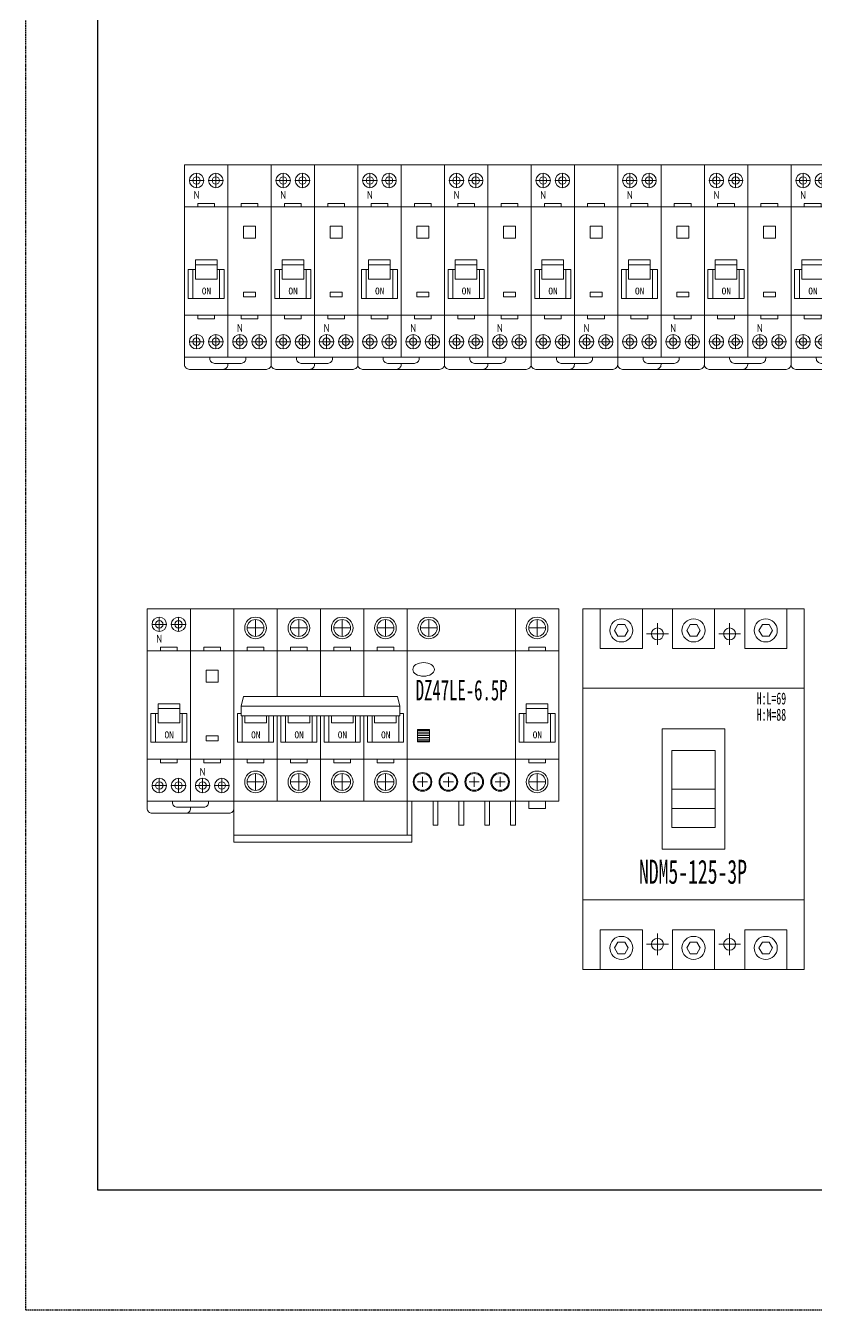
# Model space of a CAD drawing. Extents: x 259262 to 259862, y 364758 to 365858.
# Drawn here: x 259262 to 259590, y 364758 to 365292 of the extents above; entities that cross this region are included whole.
import ezdxf

# ---------------------------------------------------------------- set-up
doc = ezdxf.new("R2010")
doc.units = 0
doc.header["$MEASUREMENT"] = 0
doc.linetypes.add('DASH', pattern=[0.35, 0.25, -0.1])
doc.linetypes.add('DASHED', pattern=[0.75, 0.5, -0.25])
doc.layers.add('布置图', color=30, linetype='Continuous')
doc.layers.add('细线', color=7, linetype='Continuous', lineweight=0)
doc.styles.add('-仿宋_GB2312', font='gbenor.shx', dxfattribs={"bigfont": 'gbcbig.shx'})
doc.styles.add('宋', font='', dxfattribs={"width": 0.7})
doc.styles.add('正常', font='')
doc.styles.get('宋').set_extended_font_data('SimSun')
doc.styles.get('正常').set_extended_font_data('FangSong_GB2312')

# ---------------------------------------------------------------- blocks, each defined once
blk = doc.blocks.new('Manufacturer光辉PartName剩余电流动作微型断路器Series1PNShellFrameLimitingCurrentRemarkPartTypeMinCurrent1MaxCurrent32Poles1P+NMinPower0MaxPower0LibType2DelFlgfalseUpdateDate')
at = {"layer": '细线'}
for p, q in [((-13, 39), (-13, 33)), ((-5, 39), (-5, 33)), ((-16, 36), (-10, 36)), ((-8, 36), (-2, 36)), ((-16, -31), (-10, -31)), ((-13, -34), (-13, -28)), ((-8, -31), (-2, -31)), ((-5, -34), (-5, -28)), ((8, -31), (2, -31)), ((5, -34), (5, -28)), ((16, -31), (10, -31)), ((13, -34), (13, -28))]:
    blk.add_line(p, q, dxfattribs=at)
for points in [[(-18, -37.5), (0, -37.5), (0, 42.5), (-18, 42.5)], [(0, -37.5), (18, -37.5), (18, 42.5), (0, 42.5)], [(-18, -20), (0, -20), (0, 25), (-18, 25)], [(-12.5, 26.5), (-5.5, 26.5), (-5.5, 25), (-12.5, 25)], [(0, -20), (18, -20), (18, 25), (0, 25)], [(5.5, 26.5), (12.5, 26.5), (12.5, 25), (5.5, 25)], [(6.5, 12), (11.5, 12), (11.5, 17), (6.5, 17)], [(-13.5, -5), (-4.5, -5), (-4.5, 3), (-13.5, 3)], [(-13.5, 3), (-4.5, 3), (-4.5, 1), (-13.5, 1)], [(6.5, -12.38), (11.5, -12.38), (11.5, -10.38), (6.5, -10.38)], [(-12.5, -21.5), (-5.5, -21.5), (-5.5, -20), (-12.5, -20)], [(5.5, -21.5), (12.5, -21.5), (12.5, -20), (5.5, -20)]]:
    blk.add_lwpolyline(points, close=True, dxfattribs=at)
for points in [[(-13.5, -1), (-16.5, -1), (-16.5, -13), (-1.5, -13), (-1.5, -1), (-4.5, -1)], [(-13.5, -1), (-14.5, -1), (-14.5, -13), (-3.5, -13), (-3.5, -1), (-4.5, -1)]]:
    blk.add_lwpolyline(points, dxfattribs=at)
for points in [[(-18, -37.5), (18, -37.5), (18, -40.5, -0.414214), (16, -42.5), (-16, -42.5, -0.414214), (-18, -40.5)], [(-5.5, -40), (5.5, -40, 0.414214), (7.5, -38), (7.5, -37.5), (-7.5, -37.5), (-7.5, -38, 0.414214)]]:
    blk.add_lwpolyline(points, format="xyb", close=True, dxfattribs=at)
blk.add_lwpolyline([(0, -40), (0, -40.5, -0.414214), (-2, -42.5), (-16, -42.5, -0.414214), (-18, -40.5), (-18, -37.5), (0, -37.5)], format="xyb", dxfattribs=at)
for centre, radius in [((-13, 36), 3), ((-13, 36), 1.54), ((-5, 36), 3), ((-5, 36), 1.54), ((-13, -31), 3), ((-13, -31), 1.54), ((-5, -31), 3), ((-5, -31), 1.54), ((5, -31), 3), ((5, -31), 1.54), ((13, -31), 3), ((13, -31), 1.54)]:
    blk.add_circle(centre, radius, dxfattribs=at)
at = {"layer": '细线', "color": 2, "lineweight": 15}
for s, height, style, p in [('N', 3.33, '-仿宋_GB2312', (-14.22, 28.34)), ('ON', 2.851, '正常', (-10.83, -11.36)), ('N', 3.33, '-仿宋_GB2312', (3.78, -26.98))]:
    blk.add_text(s, height=height, dxfattribs=dict(at, style=style)).set_placement(p)
blk = doc.blocks.new('Manufacturer光辉PartName塑壳断路器Series125ShellFrameLimitingCurrentRemarkPartTypeMinCurrent1MaxCurrent125Poles3PMinPower0MaxPower0LibType2DelFlgfalseUpdateDate')
at = {"layer": '细线'}
for p, q in [((-19.53, 64.5), (-10.47, 64.5)), ((-15, 69.03), (-15, 59.97)), ((10.47, 64.5), (19.53, 64.5)), ((15, 69.03), (15, 59.97)), ((-15, -69.03), (-15, -59.97)), ((15, -69.03), (15, -59.97)), ((-19.53, -64.5), (-10.47, -64.5)), ((10.47, -64.5), (19.53, -64.5))]:
    blk.add_line(p, q, dxfattribs=at)
for points in [[(-46, -75), (46, -75), (46, 75), (-46, 75)], [(-38.75, 58.5), (-21.25, 58.5), (-21.25, 75), (-38.75, 75)], [(-8.75, 58.5), (8.75, 58.5), (8.75, 75), (-8.75, 75)], [(21.25, 58.5), (38.75, 58.5), (38.75, 75), (21.25, 75)], [(-46, -46), (46, -46), (46, 42), (-46, 42)], [(-13, -25), (13, -25), (13, 25), (-13, 25)], [(-9, -16), (9, -16), (9, 16), (-9, 16)], [(-9, 0), (9, 0), (9, -16), (-9, -16)], [(-9, 0), (9, 0), (9, -8), (-9, -8)], [(-38.75, -58.5), (-21.25, -58.5), (-21.25, -75), (-38.75, -75)], [(-8.75, -58.5), (8.75, -58.5), (8.75, -75), (-8.75, -75)], [(21.25, -58.5), (38.75, -58.5), (38.75, -75), (21.25, -75)]]:
    blk.add_lwpolyline(points, close=True, dxfattribs=at)
at = {"layer": '细线', "color": 7}
for points in [[(-27.19, 66), (-28.59, 68.43), (-31.41, 68.43), (-32.81, 66), (-31.41, 63.57), (-28.59, 63.57)], [(2.81, 66), (1.41, 68.43), (-1.41, 68.43), (-2.81, 66), (-1.41, 63.57), (1.41, 63.57)], [(32.81, 66), (31.41, 68.43), (28.59, 68.43), (27.19, 66), (28.59, 63.57), (31.41, 63.57)], [(-27.19, -66), (-28.59, -68.43), (-31.41, -68.43), (-32.81, -66), (-31.41, -63.57), (-28.59, -63.57)], [(2.81, -66), (1.41, -68.43), (-1.41, -68.43), (-2.81, -66), (-1.41, -63.57), (1.41, -63.57)], [(32.81, -66), (31.41, -68.43), (28.59, -68.43), (27.19, -66), (28.59, -63.57), (31.41, -63.57)]]:
    blk.add_lwpolyline(points, close=True, dxfattribs=at)
for centre in [(-30, 66), (0, 66), (30, 66), (-30, -66), (0, -66), (30, -66)]:
    blk.add_circle(centre, 4.8, dxfattribs=at)
at = {"layer": '细线'}
for centre in [(-15, 64.5), (15, 64.5), (-15, -64.5), (15, -64.5)]:
    blk.add_circle(centre, 2.5, dxfattribs=at)
at = {"layer": '细线', "color": 7, "attachment_point": 1, "style": '宋'}
for s, insert, char_height, width in [('\\pxql;{\\fFangSong_GB2312|b0|i0|c134|p49;\\W0.6;H:L=69}', (26.23, 40.19), 5, 16.7991), ('\\pxql;{\\fFangSong_GB2312|b0|i0|c134|p49;\\W0.6;H:M=88}', (26.23, 33.45), 5, 16.7991), ('\\pxql;{\\fFangSong_GB2312|b0|i0|c134|p49;\\W0.6;NDM5-125-3P}', (-22.68, -29.34), 10, 49.2649)]:
    blk.add_mtext(s, dxfattribs=dict(at, insert=insert, char_height=char_height, width=width))
blk = doc.blocks.new('Manufacturer光辉PartName剩余电流动作微型断路器Series4PShellFrameLimitingCurrentRemarkPartTypeMinCurrent1MaxCurrent63Poles4PMinPower0MaxPower0LibType2DelFlgfalseUpdateDate')
at = {"layer": '细线'}
for p, q in [((-49.5, 44), (-49.5, 37)), ((-31.5, 44), (-31.5, 37)), ((-13.5, 44), (-13.5, 37)), ((4.5, 44), (4.5, 37)), ((22.5, 44), (22.5, 37)), ((-53, 40.5), (-46, 40.5)), ((-35, 40.5), (-28, 40.5)), ((-17, 40.5), (-10, 40.5)), ((1, 40.5), (8, 40.5)), ((19, 40.5), (26, 40.5)), ((17.84, -2.15), (22.84, -2.15)), ((17.84, -2.86), (22.84, -2.86)), ((17.84, -3.56), (22.84, -3.56)), ((17.84, -4.27), (22.84, -4.27)), ((17.84, -4.97), (22.84, -4.97)), ((17.84, -5.67), (22.84, -5.67)), ((17.84, -6.38), (22.84, -6.38)), ((-49.5, -27), (-49.5, -20)), ((-31.5, -27), (-31.5, -20)), ((-13.5, -27), (-13.5, -20)), ((4.5, -27), (4.5, -20)), ((-53, -23.5), (-46, -23.5)), ((-35, -23.5), (-28, -23.5)), ((-17, -23.5), (-10, -23.5)), ((1, -23.5), (8, -23.5)), ((17.77, -23.5), (21.98, -23.5)), ((19.88, -21.39), (19.88, -25.61)), ((28.52, -23.5), (32.73, -23.5)), ((30.62, -21.39), (30.62, -25.61)), ((39.27, -23.5), (43.48, -23.5)), ((41.38, -21.39), (41.38, -25.61)), ((50.02, -23.5), (54.23, -23.5)), ((52.12, -21.39), (52.12, -25.61))]:
    blk.add_line(p, q, dxfattribs=at)
for points in [[(-40.5, 12), (-40.5, 48.5), (-58.5, 48.5), (-58.5, -31.5), (-40.5, -31.5), (-40.5, 4)], [(-22.5, 12), (-22.5, 48.5), (-40.5, 48.5), (-40.5, 12)], [(-4.5, 12), (-4.5, 48.5), (-22.5, 48.5), (-22.5, 12)], [(-4.5, 4), (-4.5, -31.5), (13.5, -31.5), (13.5, 48.5), (-4.5, 48.5), (-4.5, 12)], [(-40.5, 12), (-40.5, 31), (-58.5, 31), (-58.5, -14), (-40.5, -14), (-40.5, 4)], [(-22.5, 12), (-22.5, 31), (-40.5, 31), (-40.5, 12)], [(-4.5, 12), (-4.5, 31), (-22.5, 31), (-22.5, 12)], [(-4.5, 4), (-4.5, -14), (13.5, -14), (13.5, 31), (-4.5, 31), (-4.5, 12)], [(-55.5, 5), (-57, 5), (-57, -7), (-42, -7), (-42, 4)], [(-55, 4), (-55, -7), (-44, -7), (-44, 4)], [(-54, 4), (-54, 1), (-45, 1), (-45, 4)], [(-40.5, 4), (-40.5, -31.5), (-22.5, -31.5), (-22.5, 4)], [(-40.5, 4), (-40.5, -14), (-22.5, -14), (-22.5, 4)], [(-39, 4), (-39, -7), (-24, -7), (-24, 4)], [(-37, 4), (-37, -7), (-26, -7), (-26, 4)], [(-36, 4), (-36, 1), (-27, 1), (-27, 4)], [(-22.5, 4), (-22.5, -31.5), (-4.5, -31.5), (-4.5, 4)], [(-22.5, 4), (-22.5, -14), (-4.5, -14), (-4.5, 4)], [(-21, 4), (-21, -7), (-6, -7), (-6, 4)], [(-19, 4), (-19, -7), (-8, -7), (-8, 4)], [(-18, 4), (-18, 1), (-9, 1), (-9, 4)], [(-3, 4), (-3, -7), (12, -7), (12, 5), (10.5, 5)], [(-1, 4), (-1, -7), (10, -7), (10, 4)], [(0, 4), (0, 1), (9, 1), (9, 4)]]:
    blk.add_lwpolyline(points, dxfattribs=at)
for points in [[(13.5, -31.5), (58.5, -31.5), (58.5, 48.5), (13.5, 48.5)], [(-53, 32.5), (-46, 32.5), (-46, 31), (-53, 31)], [(-35, 32.5), (-28, 32.5), (-28, 31), (-35, 31)], [(-17, 32.5), (-10, 32.5), (-10, 31), (-17, 31)], [(1, 32.5), (8, 32.5), (8, 31), (1, 31)], [(58.5, 31), (13.5, 31), (13.5, -14), (58.5, -14)], [(10.5, 8), (-55.5, 8), (-54.5, 12), (9.5, 12)], [(-55.5, 4), (10.5, 4), (10.5, 8), (-55.5, 8)], [(17.84, -6.77), (22.84, -6.77), (22.84, -1.77), (17.84, -1.77)], [(-53, -15.5), (-46, -15.5), (-46, -14), (-53, -14)], [(-35, -15.5), (-28, -15.5), (-28, -14), (-35, -14)], [(-17, -15.5), (-10, -15.5), (-10, -14), (-17, -14)], [(1, -15.5), (8, -15.5), (8, -14), (1, -14)], [(-58.5, -48.5), (15.5, -48.5), (15.5, -31.5), (-58.5, -31.5)], [(13.5, -31.5), (15.5, -31.5), (15.5, -45.7), (13.5, -45.7)], [(26.25, -31.5), (24.25, -31.5), (24.25, -41.5), (26.25, -41.5)], [(37, -31.5), (35, -31.5), (35, -41.5), (37, -41.5)], [(47.75, -31.5), (45.75, -31.5), (45.75, -41.5), (47.75, -41.5)], [(58.5, -31.5), (56.5, -31.5), (56.5, -41.5), (58.5, -41.5)], [(-58.5, -45.7), (15.5, -45.7), (15.5, -48.5), (-58.5, -48.5)]]:
    blk.add_lwpolyline(points, close=True, dxfattribs=at)
for centre, radius in [((-49.5, 40.5), 4.5), ((-49.5, 40.5), 3.5), ((-31.5, 40.5), 4.5), ((-31.5, 40.5), 3.5), ((-13.5, 40.5), 4.5), ((-13.5, 40.5), 3.5), ((4.5, 40.5), 4.5), ((4.5, 40.5), 3.5), ((22.5, 40.5), 4.5), ((22.5, 40.5), 3.5), ((-49.5, -23.5), 4.5), ((-49.5, -23.5), 3.5), ((-31.5, -23.5), 4.5), ((-31.5, -23.5), 3.5), ((-13.5, -23.5), 4.5), ((-13.5, -23.5), 3.5), ((4.5, -23.5), 4.5), ((4.5, -23.5), 3.5), ((19.88, -23.5), 3.88), ((19.88, -23.5), 3.49), ((30.62, -23.5), 3.88), ((30.62, -23.5), 3.49), ((41.38, -23.5), 3.88), ((41.38, -23.5), 3.49), ((52.12, -23.5), 3.88), ((52.12, -23.5), 3.49)]:
    blk.add_circle(centre, radius, dxfattribs=at)
blk.add_ellipse((20.34, 23.28), major_axis=(-4.5, 0), ratio=0.629929, dxfattribs=at)
at = {"layer": '细线', "color": 4, "linetype": 'DASH', "ltscale": 0.1, "style": '宋', "width": 0.6}
blk.add_text('DZ47LE-6.5P', height=8.5, dxfattribs=at).set_placement((17.05, 10.41))
at = {"layer": '细线', "color": 2, "lineweight": 15, "style": '正常'}
for p in [(-51.33, -5.36), (-33.33, -5.36), (-15.33, -5.36), (2.67, -5.36)]:
    blk.add_text('ON', height=2.851, dxfattribs=at).set_placement(p)
blk = doc.blocks.new('Manufacturer光辉PartName微型断路器Series1PShellFrameLimitingCurrentRemarkPartTypeMinCurrent1MaxCurrent63Poles3PMinPower0MaxPower0LibType2DelFlgfalseUpdateDate')
at = {"layer": '细线'}
for p, q in [((-3.5, 33.5), (3.5, 33.5)), ((0, 37), (0, 30)), ((-3.5, -30.5), (3.5, -30.5)), ((0, -34), (0, -27))]:
    blk.add_line(p, q, dxfattribs=at)
for points in [[(-9, -38.5), (9, -38.5), (9, 41.5), (-9, 41.5)], [(-9, -21), (9, -21), (9, 24), (-9, 24)], [(-3.5, 25.5), (3.5, 25.5), (3.5, 24), (-3.5, 24)], [(-4.5, -6), (4.5, -6), (4.5, 2), (-4.5, 2)], [(-4.5, 2), (4.5, 2), (4.5, 0), (-4.5, 0)], [(-3.5, -22.5), (3.5, -22.5), (3.5, -21), (-3.5, -21)], [(-3.5, -41.5), (3.5, -41.5), (3.5, -38.5), (-3.5, -38.5)]]:
    blk.add_lwpolyline(points, close=True, dxfattribs=at)
for points in [[(-4.5, -2), (-7.5, -2), (-7.5, -14), (7.5, -14), (7.5, -2), (4.5, -2)], [(-4.5, -2), (-5.5, -2), (-5.5, -14), (5.5, -14), (5.5, -2), (4.5, -2)]]:
    blk.add_lwpolyline(points, dxfattribs=at)
for centre, radius in [((0, 33.5), 4.5), ((0, 33.5), 3.5), ((0, -30.5), 4.5), ((0, -30.5), 3.5)]:
    blk.add_circle(centre, radius, dxfattribs=at)
at = {"layer": '细线', "color": 2, "lineweight": 15, "style": '正常'}
blk.add_text('ON', height=2.851, dxfattribs=at).set_placement((-1.83, -12.36))

msp = doc.modelspace()

# ---------------------------------------------------------------- linework, layer by layer
at = {"color": 2}
msp.add_lwpolyline([(259291.79, 365808.38), (259831.79, 365808.38), (259831.79, 364808.38), (259291.79, 364808.38)], close=True, dxfattribs=at)
at = {"layer": '布置图', "linetype": 'DASHED'}
msp.add_lwpolyline([(259261.79, 365858.38), (259861.79, 365858.38), (259861.79, 364758.38), (259261.79, 364758.38)], close=True, dxfattribs=at)

# ---------------------------------------------------------------- block references
for name, p in [('Manufacturer光辉PartName剩余电流动作微型断路器Series1PNShellFrameLimitingCurrentRemarkPartTypeMinCurrent1MaxCurrent32Poles1P+NMinPower0MaxPower0LibType2DelFlgfalseUpdateDate', (259345.79, 365192.03)), ('Manufacturer光辉PartName剩余电流动作微型断路器Series1PNShellFrameLimitingCurrentRemarkPartTypeMinCurrent1MaxCurrent32Poles1P+NMinPower0MaxPower0LibType2DelFlgfalseUpdateDate', (259381.79, 365192.03)), ('Manufacturer光辉PartName剩余电流动作微型断路器Series1PNShellFrameLimitingCurrentRemarkPartTypeMinCurrent1MaxCurrent32Poles1P+NMinPower0MaxPower0LibType2DelFlgfalseUpdateDate', (259417.79, 365192.03)), ('Manufacturer光辉PartName剩余电流动作微型断路器Series1PNShellFrameLimitingCurrentRemarkPartTypeMinCurrent1MaxCurrent32Poles1P+NMinPower0MaxPower0LibType2DelFlgfalseUpdateDate', (259453.79, 365192.03)), ('Manufacturer光辉PartName剩余电流动作微型断路器Series1PNShellFrameLimitingCurrentRemarkPartTypeMinCurrent1MaxCurrent32Poles1P+NMinPower0MaxPower0LibType2DelFlgfalseUpdateDate', (259489.79, 365192.03)), ('Manufacturer光辉PartName剩余电流动作微型断路器Series1PNShellFrameLimitingCurrentRemarkPartTypeMinCurrent1MaxCurrent32Poles1P+NMinPower0MaxPower0LibType2DelFlgfalseUpdateDate', (259525.79, 365192.03)), ('Manufacturer光辉PartName剩余电流动作微型断路器Series1PNShellFrameLimitingCurrentRemarkPartTypeMinCurrent1MaxCurrent32Poles1P+NMinPower0MaxPower0LibType2DelFlgfalseUpdateDate', (259561.79, 365192.03)), ('Manufacturer光辉PartName剩余电流动作微型断路器Series1PNShellFrameLimitingCurrentRemarkPartTypeMinCurrent1MaxCurrent32Poles1P+NMinPower0MaxPower0LibType2DelFlgfalseUpdateDate', (259597.79, 365192.03)), ('Manufacturer光辉PartName剩余电流动作微型断路器Series1PNShellFrameLimitingCurrentRemarkPartTypeMinCurrent1MaxCurrent32Poles1P+NMinPower0MaxPower0LibType2DelFlgfalseUpdateDate', (259330.29, 365007.53)), ('Manufacturer光辉PartName剩余电流动作微型断路器Series4PShellFrameLimitingCurrentRemarkPartTypeMinCurrent1MaxCurrent63Poles4PMinPower0MaxPower0LibType2DelFlgfalseUpdateDate', (259406.79, 365001.53)), ('Manufacturer光辉PartName微型断路器Series1PShellFrameLimitingCurrentRemarkPartTypeMinCurrent1MaxCurrent63Poles3PMinPower0MaxPower0LibType2DelFlgfalseUpdateDate', (259474.29, 365008.53)), ('Manufacturer光辉PartName塑壳断路器Series125ShellFrameLimitingCurrentRemarkPartTypeMinCurrent1MaxCurrent125Poles3PMinPower0MaxPower0LibType2DelFlgfalseUpdateDate', (259539.29, 364975.03))]:
    msp.add_blockref(name, p)

doc.saveas('drawing.dxf')
